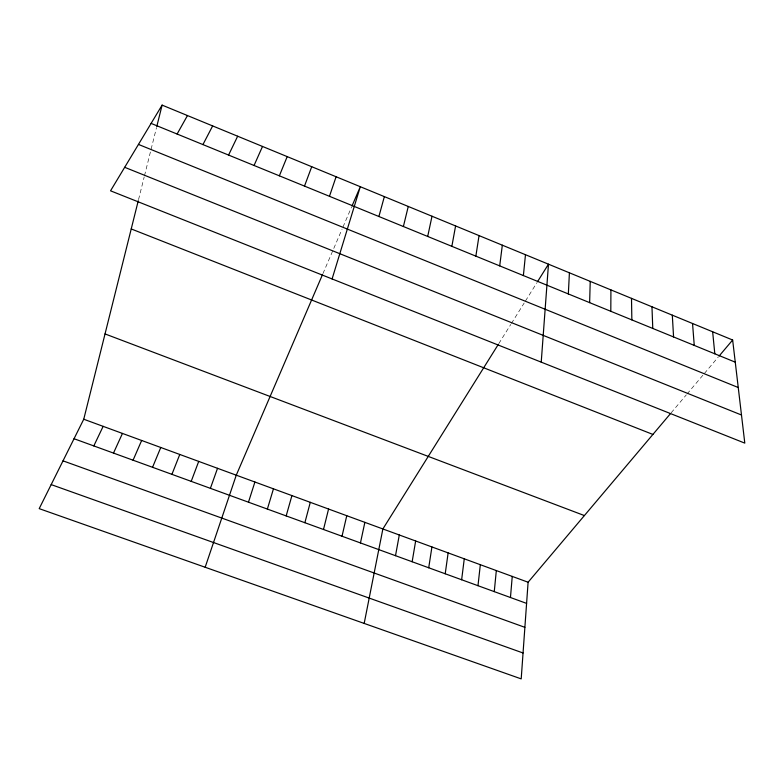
<?xml version="1.0" encoding="UTF-8"?>
<svg xmlns="http://www.w3.org/2000/svg" width="784" height="784" viewBox="0 0 784 784"><rect width="100%" height="100%" fill="white"/><g stroke="black" fill="none" stroke-linecap="round" stroke-linejoin="round"><path stroke-width="0.59" stroke-dasharray="3.92 2.94" d="M138.543 199.606L144.207 176.89M144.491 175.763L150.822 150.371M151.116 149.205L156.516 127.537M322.93 273.636L342.079 229.114M342.99 226.978L351.506 207.192M498.791 343.627L510.786 324.439M511.413 323.449L524.192 303.016M525.476 300.958L536.785 282.867M671.153 412.825L686.304 394.881M687.078 393.97L702.885 375.242M704.385 373.478L718.291 357.004"/><path stroke-width="1.18" d="M610.805 311.297L610.922 289.894M589.637 302.644L590.225 281.368M568.341 293.941L569.409 272.803M670.408 413.707L528.102 582.228L521.203 678.885L39.2 508.64L83.751 419.234L138.258 200.753M541.225 362.139L548.477 264.179L537.432 281.828M510.462 597.516L512.246 576.416M494.263 591.616L496.321 570.576M523.389 275.566L525.476 254.712M477.985 585.697L480.327 564.705M461.639 579.748L464.265 558.816M499.702 265.884L502.328 245.186M445.214 573.78L448.134 552.896M428.721 567.773L431.925 546.948M475.859 256.133L479.044 235.592M412.149 561.746L415.647 540.98M451.858 246.333L455.592 225.939M395.508 555.689L399.301 534.982M364.178 623.427L382.876 528.955L498.144 344.656M427.701 236.454L432.004 216.227M360.454 542.94L364.864 522.35M342.02 536.227L346.763 515.705M403.388 226.517L408.258 206.457M156.81 126.361L162.112 105.115L732.648 340.011L744.8 443.127L110.544 190.816L162.112 105.115M323.498 529.484L328.574 509.041M304.878 522.712L310.288 502.328M378.907 216.511L384.356 196.617M286.17 515.911L291.922 495.596M267.364 509.071L273.459 488.824M332.093 278.947L360.307 186.71L351.967 206.114M248.469 502.191L254.908 482.013M205.163 567.263L236.268 475.182L322.449 274.753M329.466 196.304L336.101 176.743M210.396 488.334L217.531 468.303M304.496 186.102L311.728 166.708M191.208 481.356L198.705 461.404M171.921 474.34L179.781 454.455M279.359 175.822L287.199 156.614M152.547 467.293L160.769 447.488M133.064 460.208L141.659 440.471M254.055 165.483L262.513 146.451M113.494 453.083L122.451 433.425M93.815 445.92L103.145 426.349M228.575 155.065L237.66 136.22M202.929 144.589L212.65 125.92M177.106 134.035L187.464 115.552M719.046 356.112L732.648 340.011M51.176 484.6L523.046 652.984M63.014 460.845L524.878 627.337M74.039 438.726L526.593 603.386M83.751 419.234L528.102 582.228M105.027 333.925L584.394 515.568M131.222 228.938L652.905 434.434M124.685 167.306L741.488 415.01M138.464 144.423L738.244 387.521M151.106 123.402L735.255 362.159M712.646 331.769L714.812 353.809M692.537 323.488L694.252 345.401M672.3 315.158L673.574 336.953M651.965 306.789L652.778 328.447M631.502 298.361L631.855 319.892"/></g></svg>
